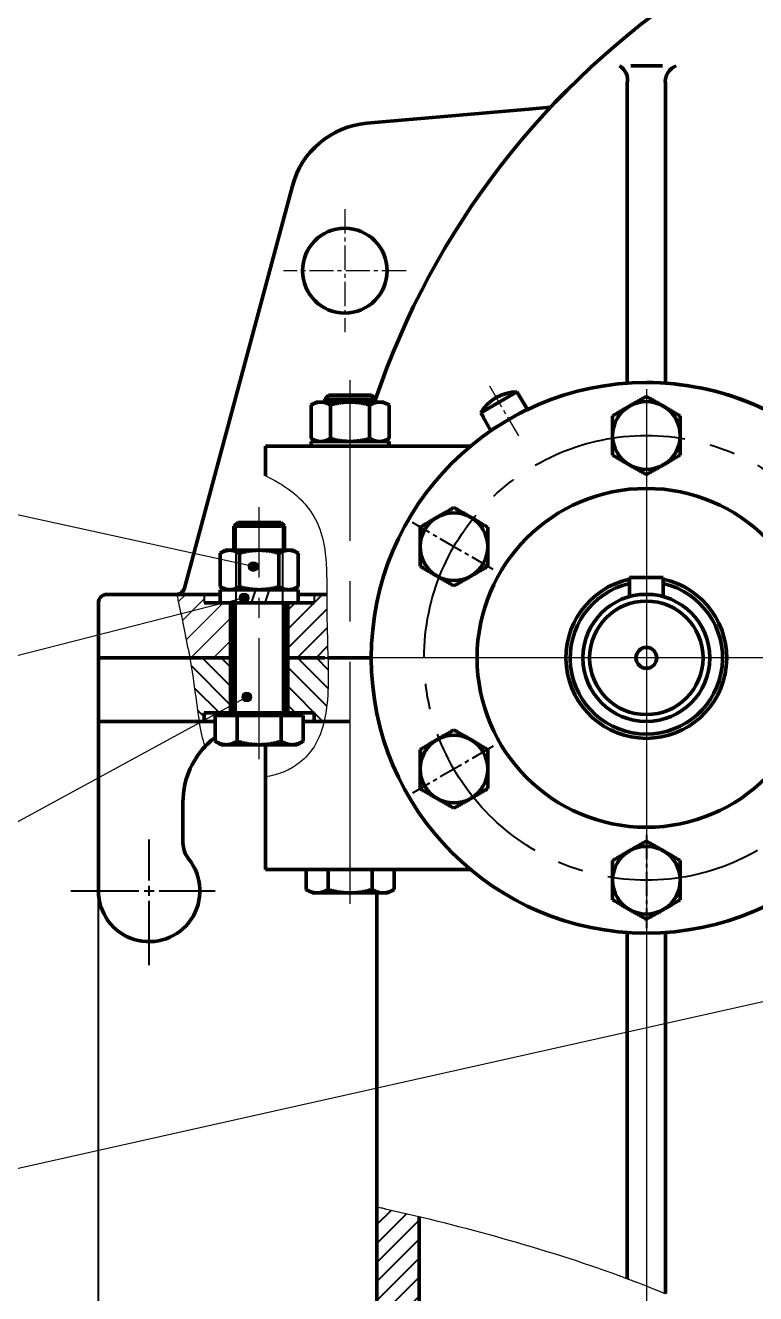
# Model space of a CAD drawing. Header units: millimetres. Extents: x 75 to 4670, y -59 to 2493.
# Drawn here: x 452.1 to 624.7, y 1677.3 to 1976.8 of the extents above; entities that cross this region are included whole.
import ezdxf

# ---------------------------------------------------------------- set-up
doc = ezdxf.new("R2010")
doc.units = ezdxf.units.MM
doc.header["$LTSCALE"] = 3
doc.linetypes.add('CENTER2', pattern=[28.575, 19.05, -3.175, 3.175, -3.175])
doc.linetypes.add('CENTERX2', pattern=[101.6, 63.5, -12.7, 12.7, -12.7])
for name, color, linetype, lineweight in [('剖面线 (ISO)', 7, 'Continuous', 18), ('副本(1) 中心标记（ISO）', 1, 'CENTER2', 13), ('副本(1) 中心线 (ISO)', 1, 'CENTERX2', 13), ('副本(1) 可见窄的 (ISO)', 7, 'Continuous', 15), ('副本(1) 符号 (ISO)', 7, 'Continuous', 15), ('可见 (ISO)', 7, 'Continuous', 50), ('草图几何图元 (ISO)', 7, 'Continuous', 25)]:
    doc.layers.add(name, color=color, linetype=linetype, lineweight=lineweight)
doc.styles.add('注释文本 (ISO)', font='tahoma.ttf')
doc.dimstyles.new('默认 (GB)', dxfattribs={"dimscale": 3, "dimtxt": 1.5, "dimasz": 1.5, "dimexe": 2, "dimexo": 0, "dimgap": 0.75, "dimtad": 1, "dimrnd": 1e-08, "dimdsep": 46, "dimtxsty": '注释文本 (ISO)', "dimblk": 'Filled-2', "dimcen": 0.09, "dimdle": 10, "dimclrd": 256, "dimclre": 256, "dimclrt": 256, "dimaunit": 1, "dimadec": 3, "dimazin": 2, "dimtfac": 1, "dimtmove": 0, "dimatfit": 3, "dimldrblk": 'Filled-2', "dimfxl": 1, "dimtolj": 1, "dimtzin": 0, "dimlwd": -1, "dimlwe": -1, "dimarcsym": 0})

# ---------------------------------------------------------------- blocks, each defined once
blk = doc.blocks.new('Filled-2')
at = {"color": 0}
for p, q in [((0, 0), (-1, 0.125)), ((-1, 0.125), (-1, -0.125)), ((-1, 0), (0, 0)), ((-1, -0.125), (0, 0))]:
    blk.add_line(p, q, dxfattribs=at)
at = {"color": 0, "flags": 128}
blk.add_lwpolyline([(-1, -0.125), (0, 0), (-1, 0.125), (-1, -0.125)], dxfattribs=at)
at = {"color": 0}
blk.add_solid([(-1, -0.125), (0, 0), (-1, 0.125), (-1, -0.125)], dxfattribs=at)
blk = doc.blocks.new('*D72')
at = {"transparency": 16777216}
for p, q in [((469.38, 1772.45), (469.38, 1388)), ((874.75, 1772.45), (874.75, 1388)), ((473.88, 1394), (870.25, 1394))]:
    blk.add_line(p, q, dxfattribs=at)
at = {"layer": 'Defpoints', "color": 0, "transparency": 16777216}
for p in [(469.38, 1772.45), (874.75, 1772.45), (874.75, 1394)]:
    blk.add_point(p, dxfattribs=at)
at = {"transparency": 16777216, "xscale": 4.5, "yscale": 4.5, "zscale": 4.5, "rotation": 180}
blk.add_blockref('Filled-2', (469.38, 1394), dxfattribs=at)
at = {"transparency": 16777216, "xscale": 4.5, "yscale": 4.5, "zscale": 4.5}
blk.add_blockref('Filled-2', (874.75, 1394), dxfattribs=at)
at = {"transparency": 16777216, "insert": (672.07, 1398.59), "char_height": 4.5, "attachment_point": 5, "style": '注释文本 (ISO)'}
blk.add_mtext('\\A1;405', dxfattribs=at)
blk = doc.blocks.new('*U106')
at = {"color": 0, "linetype": 'CENTER2', "transparency": 16777216}
for p, q in [((0, 2.4), (0, 12.12)), ((-18.5, 0), (-2.4, 0)), ((2.4, 0), (15.62, 0)), ((0, -17.57), (0, -2.4))]:
    blk.add_line(p, q, dxfattribs=at)
at = {"color": 0, "linetype": 'Continuous', "transparency": 16777216}
for p, q in [((-1.2, 0), (1.2, 0)), ((0, -1.2), (0, 1.2))]:
    blk.add_line(p, q, dxfattribs=at)

msp = doc.modelspace()

# ---------------------------------------------------------------- hatches: boundary and pattern name
at = {"transparency": 33554687}
h = msp.add_hatch(dxfattribs=at)
h.set_pattern_fill('ANSI31', color=256)
edge = h.paths.add_edge_path()
edge.add_spline(control_points=[(523.631, 1827.449), (523.558, 1830.384), (523.427, 1833.724), (523.376, 1839.043), (523.372, 1839.76), (523.369, 1840.449)], knot_values=[15.4135004, 15.4135004, 15.4135004, 15.4135004, 17.0876838, 17.0876838, 17.3622236, 17.3622236, 17.3622236, 17.3622236], degree=3, periodic=0)
edge.add_spline(control_points=[(523.369, 1840.449), (523.369, 1840.501), (523.369, 1840.554), (523.368, 1840.73), (523.367, 1840.852), (523.366, 1841.188), (523.366, 1841.393), (523.365, 1841.578)], knot_values=[0.7469071, 0.7469071, 0.7469071, 0.7469071, 0.7627886, 0.7627886, 0.7998072, 0.7998072, 0.8672413, 0.8672413, 0.8672413, 0.8672413], degree=3, periodic=0)
edge.add_spline(control_points=[(523.365, 1841.578), (523.365, 1841.765), (523.364, 1841.97), (523.364, 1842.271), (523.363, 1842.359), (523.363, 1842.449)], knot_values=[-0.0953747, -0.0953747, -0.0953747, -0.0953747, -0.027352, -0.027352, 0, 0, 0, 0], degree=3, periodic=0)
edge.add_line((523.363, 1842.449), (520.458, 1842.449))
edge.add_line((520.458, 1842.449), (520.458, 1840.449))
edge.add_line((520.458, 1840.449), (514.134, 1840.449))
edge.add_line((514.134, 1840.449), (514.134, 1827.449))
edge.add_line((514.134, 1827.449), (523.631, 1827.449))
h = msp.add_hatch(dxfattribs=at)
h.set_pattern_fill('ANSI31', color=256, angle=90)
edge = h.paths.add_edge_path()
edge.add_spline(control_points=[(522.741, 1812.449), (523.76, 1816.806), (523.769, 1821.879), (523.631, 1827.449)], knot_values=[0.0501484, 0.0501484, 0.0501484, 0.0501484, 1.7302463, 1.7302463, 1.7302463, 1.7302463], degree=3, periodic=0)
edge.add_line((523.631, 1827.449), (514.134, 1827.449))
edge.add_line((514.134, 1827.449), (514.134, 1814.449))
edge.add_line((514.134, 1814.449), (515.684, 1814.449))
edge.add_line((515.684, 1814.449), (520.384, 1814.449))
edge.add_line((520.384, 1814.449), (520.384, 1812.449))
edge.add_line((520.384, 1812.449), (522.741, 1812.449))
edge = h.paths.add_edge_path()
edge.add_line((500.634, 1827.449), (491.043, 1827.449))
edge.add_spline(control_points=[(491.043, 1827.449), (491.8, 1823.224), (492.154, 1820.623), (492.859, 1815.285), (493.052, 1813.807), (493.262, 1812.449)], knot_values=[7.3499404, 7.3499404, 7.3499404, 7.3499404, 8.3064586, 8.3064586, 8.7210244, 8.7210244, 8.7210244, 8.7210244], degree=3, periodic=0)
edge.add_line((493.262, 1812.449), (493.89, 1812.449))
edge.add_line((493.89, 1812.449), (494.384, 1812.718))
edge.add_line((494.384, 1812.718), (494.384, 1814.449))
edge.add_line((494.384, 1814.449), (497.562, 1814.449))
edge.add_line((497.562, 1814.449), (500.504, 1816.051))
edge.add_line((500.504, 1816.051), (500.634, 1816.122))
edge.add_line((500.634, 1816.122), (500.634, 1827.449))
h = msp.add_hatch(dxfattribs=at)
h.set_pattern_fill('ANSI31', color=256)
edge = h.paths.add_edge_path()
edge.add_spline(control_points=[(545.191, 1695.53), (542.507, 1696.173), (539.838, 1696.793), (537.191, 1697.389)], knot_values=[0.0512159, 0.0512159, 0.0512159, 0.0512159, 0.8641308, 0.8641308, 0.8641308, 0.8641308], degree=3, periodic=0)
edge.add_spline(control_points=[(537.191, 1697.389), (537.18, 1697.392), (537.168, 1697.394), (537.128, 1697.403), (537.099, 1697.41), (537.02, 1697.428), (536.971, 1697.439), (536.748, 1697.489), (536.579, 1697.527), (536.213, 1697.609), (536.024, 1697.651), (535.668, 1697.731), (535.511, 1697.765), (535.282, 1697.816), (535.214, 1697.831), (535.193, 1697.836), (535.191, 1697.836), (535.191, 1697.836)], knot_values=[0.43353, 0.43353, 0.43353, 0.43353, 0.4369871, 0.4369871, 0.4459332, 0.4459332, 0.4612193, 0.4612193, 0.5149058, 0.5149058, 0.5826034, 0.5826034, 0.6603725, 0.6603725, 0.738352, 0.738352, 0.7523618, 0.7523618, 0.7523618, 0.7523618], degree=3, periodic=0)
edge.add_line((535.191, 1697.836), (535.191, 1645.176))
edge.add_line((535.191, 1645.176), (533.345, 1643.883))
edge.add_line((533.345, 1643.883), (534.492, 1642.245))
edge.add_line((534.492, 1642.245), (533.673, 1641.671))
edge.add_line((533.673, 1641.671), (532.854, 1641.098))
edge.add_line((532.854, 1641.098), (543.178, 1626.353))
edge.add_line((543.178, 1626.353), (545.191, 1623.409))
edge.add_line((545.191, 1623.409), (545.191, 1695.53))
h.paths.add_polyline_path([(530.072, 1617.176), (523.933, 1625.943), (518.455, 1626.35), (535.191, 1602.449), (535.191, 1561.325), (535.956, 1561.234), (539.307, 1560.834, -0.9422532), (541.549, 1560.7, -1.0612859), (539.307, 1560.834), (535.956, 1561.234), (535.191, 1561.325), (535.191, 1504.773), (531.191, 1504.773), (531.191, 1499.773), (533.191, 1499.773), (533.191, 1492.691), (534.691, 1492.691), (534.691, 1493.773), (545.191, 1493.773), (545.191, 1595.062)])
h.paths.add_polyline_path([(519.747, 1631.92), (518.928, 1631.347), (518.109, 1630.773), (516.962, 1632.411), (515.116, 1631.119), (518.455, 1626.35), (523.933, 1625.943)])
h.paths.add_polyline_path([(570.191, 1480.941), (546.691, 1480.783), (546.691, 1479.289), (546.691, 1479.273), (545.191, 1477.773), (534.691, 1477.773), (534.691, 1478.856), (533.191, 1478.856), (533.191, 1475.866, -0.3604256), (534.107, 1474.761, -0.3604256), (533.191, 1473.656), (533.191, 1471.773), (531.191, 1471.773), (531.191, 1467.449), (570.191, 1467.449)])
h.paths.add_polyline_path([(814.302, 1482.583), (570.191, 1480.941), (570.191, 1467.449), (814.302, 1467.449)])
h.paths.add_polyline_path([(950.126, 1483.496), (814.302, 1482.583), (814.302, 1467.449), (950.126, 1467.449)])
edge = h.paths.add_edge_path()
edge.add_spline(control_points=[(1138.863, 1528.253), (1138.863, 1528.253), (1138.837, 1528.263), (1138.722, 1528.307), (1138.619, 1528.346), (1138.351, 1528.448), (1138.19, 1528.51), (1137.811, 1528.655), (1137.592, 1528.738), (1137.27, 1528.86), (1137.176, 1528.896), (1137.019, 1528.956), (1136.955, 1528.98), (1136.882, 1529.008), (1136.873, 1529.011), (1136.863, 1529.015)], knot_values=[1.5276951, 1.5276951, 1.5276951, 1.5276951, 1.5835165, 1.5835165, 1.6544311, 1.6544311, 1.7240969, 1.7240969, 1.7996966, 1.7996966, 1.8300874, 1.8300874, 1.8504283, 1.8504283, 1.8535014, 1.8535014, 1.8535014, 1.8535014], degree=3, periodic=0)
edge.add_spline(control_points=[(1136.863, 1529.015), (1134.246, 1530.01), (1131.632, 1531.003), (1128.863, 1532.111)], knot_values=[34.1361061, 34.1361061, 34.1361061, 34.1361061, 35.5753217, 35.5753217, 35.5753217, 35.5753217], degree=3, periodic=0)
edge.add_line((1128.863, 1532.111), (1128.863, 1487.449))
edge.add_line((1128.863, 1487.449), (1128.654, 1487.449))
edge.add_arc((1068.863, 1482.449), 60, 2.14857, 4.78019, ccw=False)
edge.add_line((1128.821, 1484.698), (950.126, 1483.496))
edge.add_line((950.126, 1483.496), (950.126, 1467.449))
edge.add_line((950.126, 1467.449), (1138.863, 1467.449))
edge.add_line((1138.863, 1467.449), (1138.863, 1528.253))
at = {"layer": '剖面线 (ISO)'}
h = msp.add_hatch(dxfattribs=at)
h.set_pattern_fill('ANSI31', color=256, scale=30.48, style=0)
h.set_pattern_definition([(45, (0.0537, -0.0001), (-2.694077, 2.694077), [])])
edge = h.paths.add_edge_path()
edge.add_spline(control_points=[(488.416, 1840.449), (488.414, 1840.458), (488.412, 1840.468), (488.368, 1840.679), (488.325, 1840.88), (488.238, 1841.294), (488.194, 1841.502), (488.112, 1841.895), (488.076, 1842.069), (488.024, 1842.319), (488.007, 1842.399), (487.998, 1842.443), (487.997, 1842.446), (487.997, 1842.449)], knot_values=[0.3994627, 0.3994627, 0.3994627, 0.3994627, 0.4023748, 0.4023748, 0.4642843, 0.4642843, 0.5357209, 0.5357209, 0.6161909, 0.6161909, 0.6915994, 0.6915994, 0.7178547, 0.7178547, 0.7178547, 0.7178547], degree=3, periodic=0)
edge.add_line((487.997, 1842.449), (494.377, 1842.449))
edge.add_line((494.377, 1842.449), (494.377, 1840.449))
edge.add_line((494.377, 1840.449), (500.634, 1840.449))
edge.add_line((500.634, 1840.449), (500.634, 1827.449))
edge.add_line((500.634, 1827.449), (491.043, 1827.449))
edge.add_spline(control_points=[(491.043, 1827.449), (490.219, 1832.043), (489.276, 1836.376), (488.416, 1840.449)], knot_values=[0.0508776, 0.0508776, 0.0508776, 0.0508776, 1.4564315, 1.4564315, 1.4564315, 1.4564315], degree=3, periodic=0)
at = {"layer": '副本(1) 符号 (ISO)'}
h = msp.add_hatch(color=256, dxfattribs=at)
edge = h.paths.add_edge_path(flags=0)
edge.add_arc((506, 1849), 1.125, 0, 360)
h = msp.add_hatch(color=256, dxfattribs=at)
edge = h.paths.add_edge_path(flags=0)
edge.add_arc((503.835, 1841.635), 1.125, 0, 360)
h = msp.add_hatch(color=256, dxfattribs=at)
edge = h.paths.add_edge_path(flags=0)
edge.add_arc((504.456, 1818.204), 1.125, 0, 360)

# ---------------------------------------------------------------- linework, layer by layer
for p, q in [((501.844, 1858.988), (501.844, 1814.449)), ((512.924, 1858.988), (512.924, 1814.449)), ((506.515, 1843.549), (505.515, 1840.449)), ((509.715, 1843.549), (508.715, 1840.449))]:
    msp.add_line(p, q)
at = {"layer": '副本(1) 中心标记（ISO）', "linetype": 'CENTER2', "ltscale": 0.1}
for p, q in [((527.616, 1933.369), (527.616, 1904.369)), ((542.116, 1918.869), (513.116, 1918.869))]:
    msp.add_line(p, q, dxfattribs=at)
at = {"layer": '副本(1) 中心标记（ISO）', "linetype": 'Continuous'}
for p, q in [((598.869, 1890.89), (598.869, 1822.949)), ((598.868, 1849.949), (598.868, 1673.471)), ((668.369, 1827.449), (529.369, 1827.449)), ((621.368, 1827.449), (576.368, 1827.449))]:
    msp.add_line(p, q, dxfattribs=at)
at = {"layer": '副本(1) 中心线 (ISO)', "linetype": 'CENTER2'}
for p, q in [((528.869, 1769.372), (528.869, 1893.028)), ((598.868, 1850.949), (598.868, 1834.949))]:
    msp.add_line(p, q, dxfattribs=at)
at = {"layer": '副本(1) 中心线 (ISO)', "linetype": 'CENTER2', "ltscale": 0.1}
msp.add_line((561.783, 1891.683), (568.619, 1879.843), dxfattribs=at)
at = {"layer": '副本(1) 中心线 (ISO)', "linetype": 'CENTER2', "ltscale": 0.5}
msp.add_line((507.384, 1803.549), (507.384, 1863.028), dxfattribs=at)
at = {"layer": '副本(1) 可见窄的 (ISO)'}
for points, knots in [([(508.869, 1870.408), (508.869, 1870.408), (508.875, 1870.405), (508.998, 1870.351), (509.543, 1870.12), (511.276, 1869.234), (512.36, 1868.64), (514.943, 1866.879), (516.409, 1865.713), (518.979, 1862.915), (520.127, 1861.355), (522.041, 1857.295), (522.564, 1855.155), (523.313, 1850.189), (523.351, 1846.891), (523.362, 1842.914)], [5.6119776, 5.6119776, 5.6119776, 5.6119776, 5.7208127, 5.7208127, 6.5852637, 6.5852637, 7.3465849, 7.3465849, 8.1606324, 8.1606324, 8.855668, 8.855668, 9.5986921, 9.5986921, 10.730962, 10.730962, 10.730962, 10.730962]), ([(488.416, 1840.449), (488.414, 1840.458), (488.412, 1840.468), (488.368, 1840.679), (488.325, 1840.88), (488.238, 1841.294), (488.194, 1841.502), (488.112, 1841.895), (488.076, 1842.069), (488.024, 1842.319), (488.007, 1842.399), (487.998, 1842.443), (487.997, 1842.449), (487.997, 1842.449)], [0.39946271, 0.39946271, 0.39946271, 0.39946271, 0.40237481, 0.40237481, 0.46428433, 0.46428433, 0.53572086, 0.53572086, 0.61619091, 0.61619091, 0.69159943, 0.69159943, 0.7178547, 0.7178547, 0.7178547, 0.7178547]), ([(523.362, 1842.914), (523.363, 1842.667), (523.363, 1842.42), (523.364, 1841.97), (523.365, 1841.765), (523.365, 1841.578)], [-0.1423779, -0.1423779, -0.1423779, -0.1423779, -0.06802265, -0.06802265, 0, 0, 0, 0]), ([(523.365, 1841.578), (523.366, 1841.393), (523.366, 1841.188), (523.367, 1840.852), (523.368, 1840.73), (523.369, 1840.554), (523.369, 1840.501), (523.369, 1840.449)], [0.74690713, 0.74690713, 0.74690713, 0.74690713, 0.81434123, 0.81434123, 0.85135975, 0.85135975, 0.86724126, 0.86724126, 0.86724126, 0.86724126]), ([(523.369, 1840.449), (523.372, 1839.76), (523.376, 1839.043), (523.427, 1833.724), (523.558, 1830.384), (523.631, 1827.449)], [15.4135004, 15.4135004, 15.4135004, 15.4135004, 15.6880402, 15.6880402, 17.3622236, 17.3622236, 17.3622236, 17.3622236]), ([(493.262, 1812.449), (493.052, 1813.807), (492.859, 1815.285), (492.154, 1820.623), (491.8, 1823.224), (491.043, 1827.449)], [7.3499404, 7.3499404, 7.3499404, 7.3499404, 7.7645062, 7.7645062, 8.7210244, 8.7210244, 8.7210244, 8.7210244]), ([(522.741, 1812.449), (522.323, 1810.661), (521.607, 1808.483), (519.389, 1804.972), (518.299, 1803.816), (516.015, 1801.948), (514.83, 1801.271), (512.48, 1800.2), (511.348, 1799.869), (509.604, 1799.455), (509.066, 1799.385), (508.883, 1799.358), (508.868, 1799.356), (508.868, 1799.356)], [0, 0, 0, 0, 0.552193, 0.552193, 0.9685231, 0.9685231, 1.4067124, 1.4067124, 1.9137699, 1.9137699, 2.438513, 2.438513, 2.5424224, 2.5424224, 2.5424224, 2.5424224]), ([(535.191, 1697.836), (535.191, 1697.836), (535.193, 1697.836), (535.214, 1697.831), (535.282, 1697.816), (535.511, 1697.765), (535.668, 1697.731), (536.024, 1697.651), (536.213, 1697.609), (536.579, 1697.527), (536.748, 1697.489), (536.971, 1697.439), (537.02, 1697.428), (537.099, 1697.41), (537.128, 1697.403), (537.168, 1697.394), (537.18, 1697.392), (537.191, 1697.389)], [0.43353002, 0.43353002, 0.43353002, 0.43353002, 0.44753981, 0.44753981, 0.52551928, 0.52551928, 0.60328839, 0.60328839, 0.67098598, 0.67098598, 0.72467248, 0.72467248, 0.73995859, 0.73995859, 0.74890469, 0.74890469, 0.75236178, 0.75236178, 0.75236178, 0.75236178]), ([(592.368, 1681.61), (592.37, 1681.61), (592.372, 1681.609), (592.4, 1681.599), (592.426, 1681.59), (592.489, 1681.566), (592.527, 1681.552), (592.666, 1681.502), (592.766, 1681.465), (593.003, 1681.378), (593.139, 1681.327), (593.456, 1681.211), (593.628, 1681.147), (593.939, 1681.032), (594.072, 1680.982), (594.273, 1680.907), (594.337, 1680.883), (594.365, 1680.872), (594.368, 1680.871), (594.368, 1680.871)], [0.39777558, 0.39777558, 0.39777558, 0.39777558, 0.39837087, 0.39837087, 0.40659857, 0.40659857, 0.41874691, 0.41874691, 0.45096512, 0.45096512, 0.4967721, 0.4967721, 0.56276619, 0.56276619, 0.63259751, 0.63259751, 0.70379074, 0.70379074, 0.72285108, 0.72285108, 0.72285108, 0.72285108]), ([(594.368, 1680.871), (594.368, 1680.871), (594.394, 1680.862), (594.515, 1680.817), (594.631, 1680.773), (594.938, 1680.658), (595.127, 1680.587), (595.561, 1680.423), (595.805, 1680.331), (596.108, 1680.215), (596.161, 1680.195), (596.245, 1680.163), (596.277, 1680.151), (596.323, 1680.133), (596.337, 1680.128), (596.356, 1680.121), (596.362, 1680.119), (596.368, 1680.116)], [0.42703121, 0.42703121, 0.42703121, 0.42703121, 0.48283551, 0.48283551, 0.5602746, 0.5602746, 0.63819633, 0.63819633, 0.7197679, 0.7197679, 0.73666486, 0.73666486, 0.74699587, 0.74699587, 0.75132901, 0.75132901, 0.75328072, 0.75328072, 0.75328072, 0.75328072]), ([(601.368, 1678.154), (601.371, 1678.153), (601.373, 1678.152), (601.402, 1678.14), (601.429, 1678.13), (601.495, 1678.103), (601.535, 1678.087), (601.681, 1678.028), (601.787, 1677.985), (602.039, 1677.882), (602.184, 1677.823), (602.507, 1677.691), (602.679, 1677.621), (602.982, 1677.497), (603.109, 1677.444), (603.295, 1677.368), (603.351, 1677.345), (603.367, 1677.338), (603.368, 1677.337), (603.368, 1677.337)], [0.53608143, 0.53608143, 0.53608143, 0.53608143, 0.53687508, 0.53687508, 0.54549406, 0.54549406, 0.55833505, 0.55833505, 0.5929981, 0.5929981, 0.64259985, 0.64259985, 0.71030928, 0.71030928, 0.7807747, 0.7807747, 0.85173113, 0.85173113, 0.86381747, 0.86381747, 0.86381747, 0.86381747])]:
    msp.add_open_spline(points, degree=3, knots=knots, dxfattribs=at)
for points in [[(491.043, 1827.449), (490.219, 1832.043), (489.276, 1836.376), (488.416, 1840.449)], [(523.631, 1827.449), (523.769, 1821.879), (523.76, 1816.806), (522.741, 1812.449)], [(494.621, 1806.547), (494.004, 1808.242), (493.608, 1810.204), (493.262, 1812.449)], [(537.191, 1697.389), (555.385, 1693.29), (574.643, 1688.092), (592.368, 1681.61)], [(596.368, 1680.116), (598.041, 1679.478), (599.708, 1678.824), (601.368, 1678.154)]]:
    msp.add_open_spline(points, degree=3, dxfattribs=at)
at = {"layer": '副本(1) 符号 (ISO)'}
for p, q in [((506, 1849), (380.119, 1876.525)), ((499.475, 1840.524), (379.894, 1810.05)), ((499.475, 1840.524), (502.745, 1841.357)), ((500.504, 1816.051), (378.961, 1749.849)), ((500.504, 1816.051), (503.468, 1817.666)), ((748.716, 1773.575), (379.974, 1691.11))]:
    msp.add_line(p, q, dxfattribs=at)
for centre in [(506, 1849), (503.835, 1841.635), (504.456, 1818.204)]:
    msp.add_circle(centre, 1.125, dxfattribs=at)
at = {"layer": '可见 (ISO)'}
for p, q in [((594.369, 1963.097), (594.369, 1892.293)), ((603.369, 1892.293), (603.369, 1963.097)), ((571.135, 1957.022), (532.809, 1953.669)), ((576.246, 1957.469), (571.135, 1957.022)), ((515.234, 1938.922), (489.781, 1843.931)), ((559.769, 1885.324), (568.296, 1890.248)), ((568.882, 1889.233), (568.296, 1890.248)), ((520.869, 1887.849), (519.631, 1887.134)), ((519.631, 1887.134), (519.631, 1879.263)), ((521.941, 1887.849), (520.869, 1887.849)), ((528.869, 1887.849), (521.941, 1887.849)), ((523.789, 1889.449), (522.869, 1888.528)), ((534.869, 1888.528), (522.869, 1888.528)), ((522.869, 1887.849), (522.869, 1888.528)), ((523.789, 1889.449), (533.949, 1889.449)), ((524.25, 1887.134), (524.25, 1879.263)), ((535.797, 1887.849), (528.869, 1887.849)), ((533.488, 1887.134), (533.488, 1879.263)), ((533.949, 1889.449), (534.869, 1888.528)), ((534.869, 1887.849), (534.869, 1888.528)), ((536.869, 1887.849), (535.797, 1887.849)), ((536.869, 1887.849), (538.107, 1887.134)), ((538.107, 1887.134), (538.107, 1879.263)), ((568.882, 1889.233), (568.931, 1889.261)), ((568.931, 1889.261), (570.681, 1886.23)), ((559.769, 1885.324), (560.355, 1884.31)), ((560.306, 1884.281), (560.355, 1884.31)), ((560.306, 1884.281), (562.056, 1881.25)), ((562.056, 1881.25), (566.263, 1883.679)), ((566.474, 1883.801), (570.681, 1886.23)), ((520.869, 1878.549), (519.631, 1879.263)), ((519.669, 1878.549), (537.924, 1878.549)), ((519.669, 1877.449), (519.669, 1878.549)), ((536.869, 1878.549), (538.107, 1879.263)), ((537.924, 1878.549), (538.061, 1878.549)), ((538.061, 1878.549), (538.069, 1878.549)), ((538.069, 1877.449), (538.069, 1878.549)), ((508.869, 1877.449), (508.869, 1870.408)), ((508.869, 1877.449), (528.869, 1877.449)), ((557.335, 1877.449), (528.869, 1877.449)), ((502.304, 1859.449), (501.384, 1858.528)), ((513.384, 1858.528), (501.384, 1858.528)), ((501.384, 1852.849), (501.384, 1858.528)), ((502.304, 1859.449), (512.464, 1859.449)), ((512.464, 1859.449), (513.384, 1858.528)), ((513.384, 1852.849), (513.384, 1858.528)), ((499.384, 1852.849), (498.147, 1852.134)), ((498.147, 1852.134), (498.147, 1844.263)), ((500.456, 1852.849), (499.384, 1852.849)), ((507.384, 1852.849), (500.456, 1852.849)), ((502.765, 1852.134), (502.765, 1844.263)), ((514.312, 1852.849), (507.384, 1852.849)), ((512.003, 1852.134), (512.003, 1844.263)), ((515.384, 1852.849), (514.312, 1852.849)), ((515.384, 1852.849), (516.622, 1852.134)), ((516.622, 1852.134), (516.622, 1844.263)), ((594.868, 1846.449), (594.868, 1841.905)), ((594.868, 1846.449), (602.868, 1846.449)), ((602.868, 1846.449), (602.868, 1841.905)), ((471.384, 1842.449), (481.384, 1842.449)), ((487.997, 1842.449), (481.384, 1842.449)), ((487.997, 1842.449), (492.385, 1842.449)), ((492.385, 1842.449), (498.184, 1842.449)), ((499.384, 1843.549), (498.147, 1844.263)), ((498.184, 1843.549), (516.439, 1843.549)), ((498.184, 1840.449), (498.184, 1843.549)), ((515.384, 1843.549), (516.622, 1844.263)), ((516.439, 1843.549), (516.576, 1843.549)), ((516.576, 1843.549), (516.584, 1843.549)), ((516.584, 1842.357), (516.584, 1843.549)), ((516.584, 1842.449), (518.385, 1842.449)), ((518.385, 1842.449), (523.363, 1842.449)), ((469.384, 1840.449), (469.384, 1827.449)), ((498.184, 1840.449), (516.563, 1840.449)), ((501.384, 1814.449), (501.384, 1840.449)), ((513.384, 1814.449), (513.384, 1840.449)), ((516.563, 1840.449), (518.385, 1840.449)), ((469.384, 1827.449), (481.384, 1827.449)), ((469.384, 1827.449), (469.384, 1812.449)), ((481.384, 1827.449), (469.384, 1827.449)), ((491.043, 1827.449), (481.384, 1827.449)), ((491.043, 1827.449), (481.384, 1827.449)), ((491.043, 1827.449), (500.634, 1827.449)), ((498.635, 1827.449), (491.043, 1827.449)), ((500.634, 1827.449), (500.634, 1814.449)), ((500.634, 1827.449), (501.384, 1827.449)), ((522.869, 1827.449), (513.384, 1827.449)), ((514.134, 1827.449), (522.869, 1827.449)), ((514.134, 1814.449), (514.134, 1827.449)), ((533.868, 1827.449), (523.631, 1827.449)), ((533.868, 1827.449), (523.631, 1827.449)), ((469.384, 1772.449), (469.384, 1812.449)), ((481.384, 1812.449), (469.384, 1812.449)), ((493.262, 1812.449), (481.384, 1812.449)), ((494.384, 1812.449), (493.262, 1812.449)), ((494.384, 1814.449), (494.384, 1812.449)), ((499.084, 1814.449), (494.384, 1814.449)), ((496.992, 1812.449), (494.384, 1812.449)), ((496.992, 1813.848), (496.992, 1807.752)), ((496.992, 1813.848), (502.188, 1813.848)), ((514.134, 1814.449), (499.084, 1814.449)), ((499.084, 1813.848), (499.084, 1814.449)), ((502.188, 1813.848), (502.188, 1807.752)), ((502.188, 1813.848), (512.58, 1813.848)), ((512.58, 1813.848), (512.58, 1807.752)), ((512.58, 1813.848), (517.777, 1813.848)), ((515.684, 1814.449), (514.134, 1814.449)), ((515.684, 1813.848), (515.684, 1814.449)), ((520.384, 1814.449), (515.684, 1814.449)), ((517.777, 1813.848), (517.777, 1807.752)), ((520.384, 1812.449), (517.777, 1812.449)), ((520.384, 1812.449), (520.384, 1814.449)), ((522.741, 1812.449), (520.384, 1812.449)), ((528.868, 1812.449), (522.741, 1812.449)), ((498.384, 1806.948), (496.992, 1807.752)), ((498.384, 1806.948), (499.59, 1806.948)), ((499.59, 1806.948), (507.384, 1806.948)), ((507.384, 1806.948), (515.178, 1806.948)), ((508.868, 1806.948), (508.868, 1799.356)), ((515.178, 1806.948), (516.384, 1806.948)), ((516.384, 1806.948), (517.777, 1807.752)), ((508.868, 1799.356), (508.868, 1777.449)), ((489.384, 1793.449), (489.384, 1783.762)), ((528.868, 1777.449), (508.868, 1777.449)), ((518.477, 1777.449), (518.477, 1772.752)), ((523.673, 1777.449), (523.673, 1772.752)), ((528.868, 1777.449), (557.335, 1777.449)), ((534.065, 1777.449), (534.065, 1772.752)), ((539.261, 1777.449), (539.261, 1772.752)), ((519.869, 1771.948), (518.477, 1772.752)), ((537.869, 1771.948), (539.261, 1772.752)), ((519.869, 1771.948), (521.075, 1771.948)), ((521.075, 1771.948), (528.869, 1771.948)), ((528.869, 1771.948), (536.663, 1771.948)), ((535.191, 1771.948), (535.191, 1697.836)), ((536.663, 1771.948), (537.869, 1771.948)), ((594.368, 1762.604), (594.368, 1680.871)), ((603.368, 1677.337), (603.368, 1762.604)), ((535.191, 1645.176), (535.191, 1697.836)), ((545.191, 1695.53), (545.191, 1621.591))]:
    msp.add_line(p, q, dxfattribs=at)
for centre, radius in [((527.616, 1918.869), 10), ((598.868, 1827.449), 65), ((598.868, 1827.449), 40), ((598.868, 1827.449), 15), ((598.868, 1827.449), 13.4), ((598.868, 1827.449), 2.459)]:
    msp.add_circle(centre, radius, dxfattribs=at)
for centre, radius, start, end in [((714.791, 1827.449), 190, 123.24862, 161.25492), ((534.552, 1933.745), 20, 95, 165), ((568.369, 1880.276), 9.972, 90.41524, 149.58476), ((598.869, 1827.449), 65, 0, 90.00012), ((598.869, 1879.949), 8, 120, 180), ((598.869, 1879.949), 8, 60, 120), ((598.869, 1879.949), 8, 0, 60), ((569.6, 1885.144), 0.4, 120, 157.24837), ((563.538, 1881.644), 0.4, 82.75602, 120), ((598.869, 1879.949), 8, 180, 240), ((598.869, 1879.949), 8, 300, 0), ((598.869, 1879.949), 8, 240, 300), ((553.402, 1853.699), 8, 120, 180), ((553.402, 1853.699), 8, 60, 120), ((553.402, 1853.699), 8, 0, 60), ((553.402, 1853.699), 8, 180, 240), ((553.402, 1853.699), 8, 300, 0), ((553.402, 1853.699), 8, 240, 300), ((598.868, 1827.449), 19, 102.1532, 77.8468), ((598.868, 1827.449), 18, 102.83959, 77.16041), ((471.384, 1840.449), 2, 90, 180), ((487.849, 1844.449), 2, 270, 345), ((553.402, 1801.199), 8, 60, 120), ((508.384, 1793.449), 19, 136.41647, 180), ((508.384, 1793.449), 19, 126.83974, 136.41647), ((553.402, 1801.199), 8, 120, 180), ((553.402, 1801.199), 8, 0, 60), ((553.402, 1801.199), 8, 180, 240), ((553.402, 1801.199), 8, 300, 0), ((553.402, 1801.199), 8, 240, 300), ((495.384, 1783.762), 6, 180, 218.94244), ((598.868, 1774.949), 8, 120, 180), ((598.868, 1774.949), 8, 60, 120), ((598.868, 1774.949), 8, 0, 60), ((481.384, 1772.449), 12, 180, 38.94244), ((598.868, 1774.949), 8, 180, 240), ((598.868, 1774.949), 8, 300, 0), ((598.868, 1774.949), 8, 240, 300)]:
    msp.add_arc(centre, radius, start, end, dxfattribs=at)
for centre, start_param, end_param in [((528.869, 1873.54), 1.7092644, 1.7486069), ((528.869, 1877.357), 1.5740397, 1.6129013), ((507.384, 1842.357), 1.5033539, 1.6129013)]:
    msp.add_ellipse(centre, major_axis=(0, -28.315), ratio=0.3249197, start_param=start_param, end_param=end_param, dxfattribs=at)
for points in [[(521.941, 1887.849), (520.869, 1887.849), (519.631, 1887.134)], [(524.25, 1887.134), (523.013, 1887.849), (521.941, 1887.849)], [(528.869, 1887.849), (526.725, 1887.849), (524.25, 1887.134)], [(533.488, 1887.134), (531.013, 1887.849), (528.869, 1887.849)], [(535.797, 1887.849), (534.725, 1887.849), (533.488, 1887.134)], [(538.107, 1887.134), (536.869, 1887.849), (535.797, 1887.849)], [(590.869, 1884.567), (593.012, 1885.805), (594.869, 1886.877)], [(594.869, 1886.877), (596.725, 1887.949), (598.869, 1889.186)], [(598.869, 1889.186), (601.012, 1887.949), (602.869, 1886.877)], [(602.869, 1886.877), (604.725, 1885.805), (606.869, 1884.567)], [(590.869, 1879.949), (590.869, 1882.092), (590.869, 1884.567)], [(606.869, 1884.567), (606.869, 1882.092), (606.869, 1879.949)], [(519.631, 1879.263), (520.869, 1878.549), (521.941, 1878.549)], [(521.941, 1878.549), (523.013, 1878.549), (524.25, 1879.263)], [(524.25, 1879.263), (526.725, 1878.549), (528.869, 1878.549)], [(528.869, 1878.549), (531.013, 1878.549), (533.488, 1879.263)], [(533.488, 1879.263), (534.725, 1878.549), (535.797, 1878.549)], [(535.797, 1878.549), (536.869, 1878.549), (538.107, 1879.263)], [(590.869, 1875.33), (590.869, 1877.805), (590.869, 1879.949)], [(606.869, 1879.949), (606.869, 1877.805), (606.869, 1875.33)], [(594.869, 1873.02), (593.012, 1874.092), (590.869, 1875.33)], [(606.869, 1875.33), (604.725, 1874.092), (602.869, 1873.02)], [(598.869, 1870.711), (596.725, 1871.949), (594.869, 1873.02)], [(602.869, 1873.02), (601.012, 1871.949), (598.869, 1870.711)], [(549.402, 1860.627), (551.259, 1861.699), (553.402, 1862.936)], [(553.402, 1862.936), (555.546, 1861.699), (557.402, 1860.627)], [(545.402, 1858.317), (547.546, 1859.555), (549.402, 1860.627)], [(557.402, 1860.627), (559.259, 1859.555), (561.402, 1858.317)], [(545.402, 1853.699), (545.402, 1855.842), (545.402, 1858.317)], [(561.402, 1858.317), (561.402, 1855.842), (561.402, 1853.699)], [(545.402, 1849.08), (545.402, 1851.555), (545.402, 1853.699)], [(561.402, 1853.699), (561.402, 1851.555), (561.402, 1849.08)], [(500.456, 1852.849), (499.384, 1852.849), (498.147, 1852.134)], [(502.765, 1852.134), (501.528, 1852.849), (500.456, 1852.849)], [(507.384, 1852.849), (505.241, 1852.849), (502.765, 1852.134)], [(512.003, 1852.134), (509.528, 1852.849), (507.384, 1852.849)], [(514.312, 1852.849), (513.241, 1852.849), (512.003, 1852.134)], [(516.622, 1852.134), (515.384, 1852.849), (514.312, 1852.849)], [(549.402, 1846.77), (547.546, 1847.842), (545.402, 1849.08)], [(561.402, 1849.08), (559.259, 1847.842), (557.402, 1846.77)], [(553.402, 1844.461), (551.259, 1845.699), (549.402, 1846.77)], [(557.402, 1846.77), (555.546, 1845.699), (553.402, 1844.461)], [(498.147, 1844.263), (499.384, 1843.549), (500.456, 1843.549)], [(500.456, 1843.549), (501.528, 1843.549), (502.765, 1844.263)], [(502.765, 1844.263), (505.241, 1843.549), (507.384, 1843.549)], [(507.384, 1843.549), (509.528, 1843.549), (512.003, 1844.263)], [(512.003, 1844.263), (513.241, 1843.549), (514.312, 1843.549)], [(514.312, 1843.549), (515.384, 1843.549), (516.622, 1844.263)], [(549.402, 1808.127), (551.258, 1809.199), (553.402, 1810.436)], [(553.402, 1810.436), (555.546, 1809.199), (557.402, 1808.127)], [(496.992, 1807.752), (498.384, 1806.948), (499.59, 1806.948)], [(499.59, 1806.948), (500.796, 1806.948), (502.188, 1807.752)], [(502.188, 1807.752), (504.973, 1806.948), (507.384, 1806.948)], [(507.384, 1806.948), (509.796, 1806.948), (512.58, 1807.752)], [(512.58, 1807.752), (513.973, 1806.948), (515.178, 1806.948)], [(515.178, 1806.948), (516.384, 1806.948), (517.777, 1807.752)], [(545.402, 1805.817), (547.546, 1807.055), (549.402, 1808.127)], [(545.402, 1801.199), (545.402, 1803.342), (545.402, 1805.817)], [(557.402, 1808.127), (559.258, 1807.055), (561.402, 1805.817)], [(561.402, 1805.817), (561.402, 1803.342), (561.402, 1801.199)], [(545.402, 1796.58), (545.402, 1799.055), (545.402, 1801.199)], [(561.402, 1801.199), (561.402, 1799.055), (561.402, 1796.58)], [(549.402, 1794.27), (547.546, 1795.342), (545.402, 1796.58)], [(553.402, 1791.961), (551.258, 1793.199), (549.402, 1794.27)], [(557.402, 1794.27), (555.546, 1793.199), (553.402, 1791.961)], [(561.402, 1796.58), (559.258, 1795.342), (557.402, 1794.27)], [(590.868, 1779.567), (593.012, 1780.805), (594.868, 1781.877)], [(594.868, 1781.877), (596.725, 1782.949), (598.868, 1784.186)], [(598.868, 1784.186), (601.012, 1782.949), (602.868, 1781.877)], [(602.868, 1781.877), (604.725, 1780.805), (606.868, 1779.567)], [(590.868, 1774.949), (590.868, 1777.092), (590.868, 1779.567)], [(606.868, 1779.567), (606.868, 1777.092), (606.868, 1774.949)], [(518.477, 1772.752), (519.869, 1771.948), (521.075, 1771.948)], [(521.075, 1771.948), (522.28, 1771.948), (523.673, 1772.752)], [(523.673, 1772.752), (526.457, 1771.948), (528.869, 1771.948)], [(528.869, 1771.948), (531.28, 1771.948), (534.065, 1772.752)], [(534.065, 1772.752), (535.457, 1771.948), (536.663, 1771.948)], [(536.663, 1771.948), (537.869, 1771.948), (539.261, 1772.752)], [(590.868, 1770.33), (590.868, 1772.805), (590.868, 1774.949)], [(606.868, 1774.949), (606.868, 1772.805), (606.868, 1770.33)], [(594.868, 1768.02), (593.012, 1769.092), (590.868, 1770.33)], [(606.868, 1770.33), (604.725, 1769.092), (602.868, 1768.02)], [(598.868, 1765.711), (596.725, 1766.949), (594.868, 1768.02)], [(602.868, 1768.02), (601.012, 1766.949), (598.868, 1765.711)]]:
    msp.add_rational_spline(points, [1, 1.0379548493, 1], degree=2, dxfattribs=at)
at = {"layer": '草图几何图元 (ISO)', "lineweight": 50}
for p, q in [((595.236, 1967.232), (602.673, 1967.232)), ((500.634, 1840.449), (494.384, 1840.449)), ((515.684, 1840.449), (499.084, 1840.449)), ((500.634, 1827.449), (500.634, 1840.449)), ((520.384, 1840.449), (514.134, 1840.449)), ((514.134, 1840.449), (514.134, 1827.449))]:
    msp.add_line(p, q, dxfattribs=at)
at = {"layer": '草图几何图元 (ISO)', "color": 1, "linetype": 'CENTER2', "ltscale": 0.101267, "true_color": 0xff0000}
for p, q in [((562.691, 1848.335), (543.576, 1859.371)), ((562.691, 1806.562), (543.576, 1795.526)), ((598.868, 1785.675), (598.868, 1763.603))]:
    msp.add_line(p, q, dxfattribs=at)
at = {"layer": '草图几何图元 (ISO)'}
for p, q in [((494.377, 1842.449), (494.377, 1840.449)), ((520.458, 1840.449), (520.458, 1842.449)), ((494.377, 1840.449), (500.634, 1840.449)), ((500.634, 1840.449), (500.634, 1827.449)), ((514.134, 1827.449), (514.134, 1840.449)), ((514.134, 1840.449), (520.458, 1840.449)), ((514.134, 1840.449), (514.134, 1827.449)), ((514.134, 1827.449), (522.869, 1827.449)), ((514.134, 1827.449), (523.631, 1827.449))]:
    msp.add_line(p, q, dxfattribs=at)
at = {"layer": '草图几何图元 (ISO)', "color": 1, "linetype": 'CENTER2', "ltscale": 0.641328, "true_color": 0xff0000}
msp.add_circle((598.868, 1827.449), 52.5, dxfattribs=at)
at = {"layer": '草图几何图元 (ISO)', "lineweight": 50}
for centre, start, end in [((590.549, 1963.852), 348.82417, 60.23979), ((607.234, 1963.565), 109.634, 186.8963)]:
    msp.add_arc(centre, 3.894, start, end, dxfattribs=at)

# ---------------------------------------------------------------- block references
at = {"color": 1, "linetype": 'CENTER2'}
msp.add_blockref('*U106', (481.384, 1772.449), dxfattribs=at)

# ---------------------------------------------------------------- dimensions: what is measured, and where the dimension line sits
dim = msp.add_linear_dim(base=(874.752, 1394), p1=(469.384, 1772.449), p2=(874.752, 1772.449), text='405', dimstyle='默认 (GB)')
dim.commit()
dim.dimension.update_dxf_attribs({"geometry": '*D72', "text_midpoint": (672.068, 1394), "dimtype": 160})

doc.saveas('drawing.dxf')
